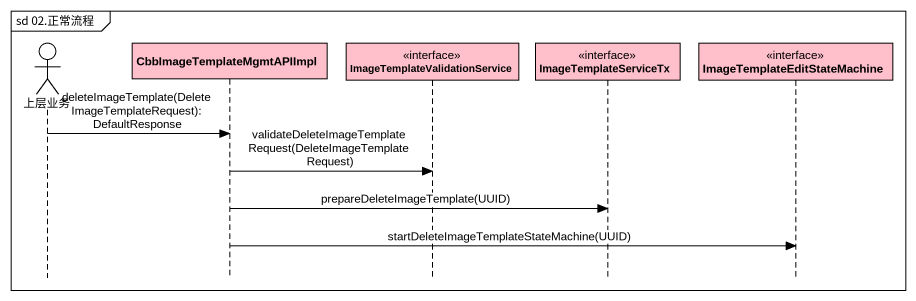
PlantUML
@startuml
mainframe sd 02.正常流程
hide footbox
actor 上层业务 #FFFFFF
participant CbbImageTemplateMgmtAPIImpl #FFC0CB
participant "ImageTemplateValidationService" as ImageTemplateValidationServi <<interface>> #FFC0CB
participant ImageTemplateServiceTx <<interface>> #FFC0CB
participant "ImageTemplateEditStateMachine" as ImageTemplateEditStateMachin <<interface>> #FFC0CB

上层业务 -> CbbImageTemplateMgmtAPIImpl : deleteImageTemplate(DeleteImageTemplateRequest): DefaultResponse
CbbImageTemplateMgmtAPIImpl -> ImageTemplateValidationServi : validateDeleteImageTemplateRequest(DeleteImageTemplateRequest)
CbbImageTemplateMgmtAPIImpl -> ImageTemplateServiceTx : prepareDeleteImageTemplate(UUID)
CbbImageTemplateMgmtAPIImpl -> ImageTemplateEditStateMachin : startDeleteImageTemplateStateMachine(UUID)
@enduml
